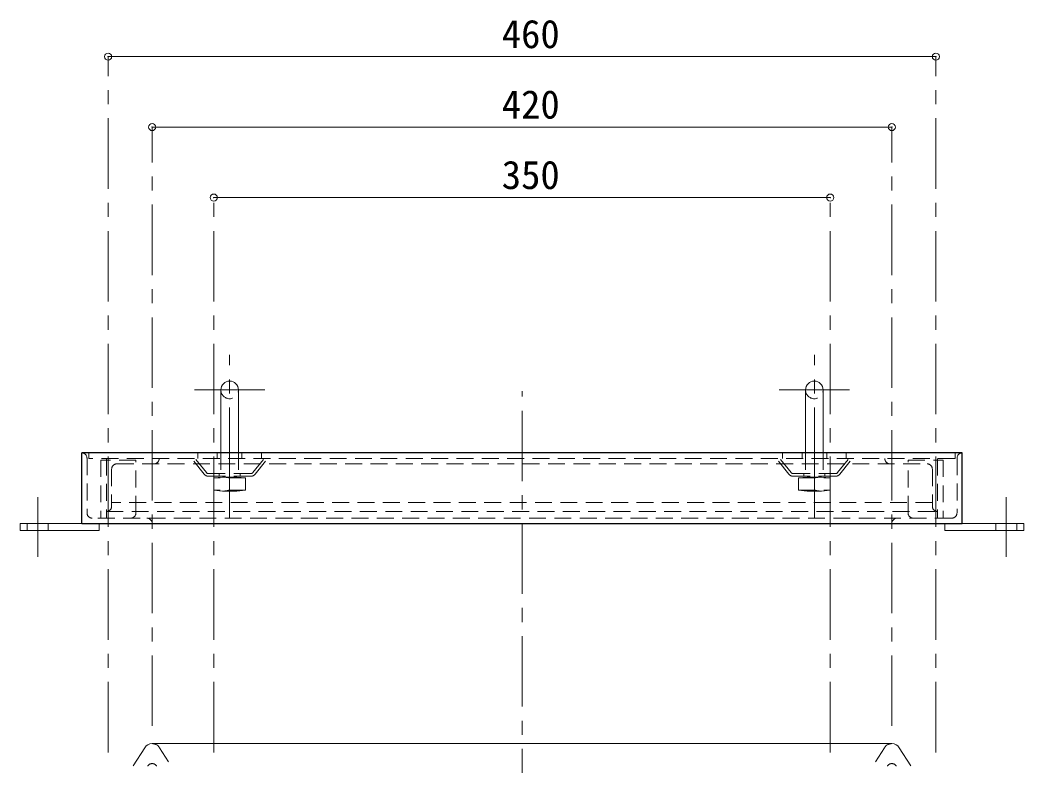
# Model space of a CAD drawing. Units: millimetres at full size, sheet at 1:8. Extents: x -1685 to 1555, y -1115 to 1133.
# Drawn here: x 35 to 605, y -379 to 45 of the extents above; entities that cross this region are included whole.
import ezdxf
from ezdxf.enums import TextEntityAlignment as Align

# ---------------------------------------------------------------- set-up
doc = ezdxf.new("R2010")
doc.units = ezdxf.units.MM
doc.header["$LTSCALE"] = 8
doc.header["$PDMODE"] = 32
doc.header["$PDSIZE"] = 4
doc.linetypes.add('CHAIN1', pattern=[8, 5, -1, 1, -1])
doc.linetypes.add('DASHED1', pattern=[1.8, 1.2, -0.6])
doc.layers.add('0-0_ﾚｲﾔ1', color=4, linetype='Continuous', lineweight=9)
doc.styles.add('ＭＳ ゴシック', font='')
doc.styles.get('ＭＳ ゴシック').set_extended_font_data('MS Gothic')

msp = doc.modelspace()

# ---------------------------------------------------------------- linework, layer by layer
at = {"layer": '0-0_ﾚｲﾔ1'}
for p, q in [((85.424, 24.018), (555.424, 24.018)), ((530.424, -15.982), (110.424, -15.982)), ((145.424, -55.982), (495.424, -55.982)), ((149.424, -165.182), (149.424, -200.982)), ((159.424, -165.182), (159.424, -200.982)), ((481.424, -165.182), (481.424, -200.982)), ((491.424, -165.182), (491.424, -200.982)), ((70.424, -240.982), (35.424, -240.982)), ((35.424, -244.982), (35.424, -240.982)), ((80.424, -244.982), (35.424, -244.982)), ((80.424, -244.982), (80.424, -240.982)), ((560.424, -244.982), (560.424, -240.982)), ((560.424, -244.982), (605.424, -244.982)), ((570.424, -240.982), (605.424, -240.982)), ((605.424, -244.982), (605.424, -240.982))]:
    msp.add_line(p, q, dxfattribs=at)
at = {"layer": '0-0_ﾚｲﾔ1', "linetype": 'CHAIN1'}
for p, q in [((85.424, -370.982), (85.424, 24.018)), ((555.424, -370.982), (555.424, 24.018)), ((110.424, -355.982), (110.424, -15.982)), ((530.424, -355.982), (530.424, -15.982)), ((145.424, -370.982), (145.424, -55.982)), ((495.424, -370.982), (495.424, -55.982)), ((154.424, -215.182), (154.424, -145.182)), ((486.424, -215.182), (486.424, -145.182)), ((134.424, -165.182), (174.424, -165.182)), ((506.424, -165.182), (466.424, -165.182)), ((320.424, -920.982), (320.424, -165.982)), ((154.424, -237.682), (154.424, -222.182)), ((486.424, -237.682), (486.424, -222.182)), ((45.424, -259.982), (45.424, -225.982)), ((595.424, -259.982), (595.424, -225.982))]:
    msp.add_line(p, q, dxfattribs=at)
at = {"layer": '0-0_ﾚｲﾔ1', "color": 5, "lineweight": 25}
for p, q in [((70.424, -240.982), (70.424, -200.982)), ((570.424, -200.982), (70.424, -200.982)), ((570.424, -240.982), (570.424, -200.982)), ((70.424, -240.982), (570.424, -240.982))]:
    msp.add_line(p, q, dxfattribs=at)
at = {"layer": '0-0_ﾚｲﾔ1', "color": 7, "linetype": 'DASHED1', "lineweight": 18}
for p, q in [((73.424, -203.982), (73.424, -234.982)), ((567.424, -203.982), (567.424, -234.982)), ((564.424, -237.982), (76.424, -237.982))]:
    msp.add_line(p, q, dxfattribs=at)
at = {"layer": '0-0_ﾚｲﾔ1', "linetype": 'DASHED1'}
for p, q in [((74.424, -200.982), (74.424, -204.182)), ((566.424, -204.182), (74.424, -204.182)), ((84.424, -204.182), (84.424, -237.982)), ((101.224, -234.982), (101.224, -204.982)), ((140.023, -213.056), (132.924, -204.182)), ((141.194, -212.119), (134.845, -204.182)), ((136.424, -200.982), (136.424, -204.182)), ((147.424, -200.982), (147.424, -204.182)), ((149.424, -200.982), (149.424, -214.782)), ((159.424, -200.982), (159.424, -214.782)), ((161.424, -200.982), (161.424, -204.182)), ((167.653, -212.119), (174.003, -204.182)), ((168.824, -213.056), (175.924, -204.182)), ((172.424, -200.982), (172.424, -204.182)), ((472.023, -213.056), (464.924, -204.182)), ((473.194, -212.119), (466.845, -204.182)), ((468.424, -200.982), (468.424, -204.182)), ((479.424, -200.982), (479.424, -204.182)), ((481.424, -200.982), (481.424, -214.782)), ((491.424, -200.982), (491.424, -214.782)), ((493.424, -200.982), (493.424, -204.182)), ((499.653, -212.119), (506.003, -204.182)), ((500.824, -213.056), (507.924, -204.182)), ((504.424, -200.982), (504.424, -204.182)), ((539.624, -234.982), (539.624, -204.982)), ((556.424, -204.182), (556.424, -237.982)), ((566.424, -200.982), (566.424, -204.182)), ((87.424, -210.182), (87.424, -231.182)), ((90.424, -207.182), (550.424, -207.182)), ((553.424, -210.182), (553.424, -231.182)), ((142.366, -212.682), (166.482, -212.682)), ((166.482, -214.182), (142.366, -214.182)), ((145.424, -215.182), (150.424, -214.682)), ((145.424, -222.182), (145.424, -215.182)), ((163.424, -215.182), (145.424, -215.182)), ((148.424, -212.682), (148.424, -214.182)), ((150.424, -214.682), (154.424, -215.182)), ((158.424, -214.682), (150.424, -214.682)), ((154.424, -215.182), (158.424, -214.682)), ((154.424, -215.182), (154.424, -222.182)), ((158.424, -214.682), (163.424, -215.182)), ((160.424, -212.682), (160.424, -214.182)), ((163.424, -222.182), (163.424, -215.182)), ((498.482, -212.682), (474.366, -212.682)), ((474.366, -214.182), (498.482, -214.182)), ((482.424, -214.682), (477.424, -215.182)), ((477.424, -215.182), (495.424, -215.182)), ((477.424, -222.182), (477.424, -215.182)), ((480.424, -212.682), (480.424, -214.182)), ((482.424, -214.682), (490.424, -214.682)), ((486.424, -215.182), (482.424, -214.682)), ((490.424, -214.682), (486.424, -215.182)), ((486.424, -215.182), (486.424, -222.182)), ((495.424, -215.182), (490.424, -214.682)), ((492.424, -212.682), (492.424, -214.182)), ((495.424, -222.182), (495.424, -215.182)), ((150.424, -222.682), (145.424, -222.182)), ((163.424, -222.182), (145.424, -222.182)), ((154.424, -222.182), (150.424, -222.682)), ((158.424, -222.682), (154.424, -222.182)), ((163.424, -222.182), (158.424, -222.682)), ((477.424, -222.182), (482.424, -222.682)), ((477.424, -222.182), (495.424, -222.182)), ((482.424, -222.682), (486.424, -222.182)), ((486.424, -222.182), (490.424, -222.682)), ((490.424, -222.682), (495.424, -222.182)), ((158.424, -222.682), (150.424, -222.682)), ((482.424, -222.682), (490.424, -222.682)), ((553.424, -229.182), (87.424, -229.182)), ((84.424, -234.182), (556.424, -234.182)), ((39.424, -244.982), (39.424, -240.982)), ((51.424, -244.982), (51.424, -240.982)), ((589.424, -244.982), (589.424, -240.982)), ((601.424, -244.982), (601.424, -240.982)), ((114.648, -368.308), (121.199, -378.656)), ((526.199, -368.308), (519.648, -378.656))]:
    msp.add_line(p, q, dxfattribs=at)
at = {"layer": '0-0_ﾚｲﾔ1', "color": 7, "lineweight": 18}
for p, q in [((106.199, -368.308), (99.648, -378.656)), ((110.424, -365.982), (530.424, -365.982)), ((534.648, -368.308), (541.199, -378.656))]:
    msp.add_line(p, q, dxfattribs=at)
at = {"layer": '0-0_ﾚｲﾔ1', "linetype": 'DASHED1'}
for points in [[(101.224, -204.982), (81.224, -204.982), (81.224, -237.982)], [(539.624, -204.982), (559.624, -204.982), (559.624, -237.982)]]:
    msp.add_lwpolyline(points, dxfattribs=at)
at = {"layer": '0-0_ﾚｲﾔ1'}
for centre in [(154.424, -165.182), (486.424, -165.182)]:
    msp.add_arc(centre, 5, 0, 180, dxfattribs=at)
at = {"layer": '0-0_ﾚｲﾔ1', "linetype": 'DASHED1'}
for centre, radius, start, end in [((154.424, -165.182), 5, 180, 0), ((486.424, -165.182), 5, 180, 0), ((111.424, -204.182), 3, 270, 0), ((529.424, -204.182), 3, 180, 270), ((90.424, -210.182), 3, 90, 180), ((550.424, -210.182), 3, 0, 90), ((142.366, -211.182), 3, 218.65981, 270), ((142.366, -211.182), 1.5, 218.65981, 270), ((166.482, -211.182), 1.5, 270, 321.34019), ((166.482, -211.182), 3, 270, 321.34019), ((474.366, -211.182), 3, 218.65981, 270), ((474.366, -211.182), 1.5, 218.65981, 270), ((498.482, -211.182), 1.5, 270, 321.34019), ((498.482, -211.182), 3, 270, 321.34019), ((84.424, -231.182), 3, 270, 0), ((556.424, -231.182), 3, 180, 270), ((98.224, -234.982), 3, 270, 0), ((542.624, -234.982), 3, 180, 270), ((110.424, -370.982), 5, 32.33353, 90), ((530.424, -370.982), 5, 90, 147.66647), ((110.424, -380.33), 3, 32.33353, 147.66647), ((530.424, -380.33), 3, 32.33353, 147.66647)]:
    msp.add_arc(centre, radius, start, end, dxfattribs=at)
at = {"layer": '0-0_ﾚｲﾔ1', "color": 7, "linetype": 'DASHED1', "lineweight": 18}
for centre, start, end in [((70.424, -203.982), 0, 90), ((570.424, -203.982), 90, 180), ((76.424, -234.982), 180, 270), ((107.424, -240.982), 0, 90), ((533.424, -240.982), 90, 180), ((564.424, -234.982), 270, 0)]:
    msp.add_arc(centre, 3, start, end, dxfattribs=at)
at = {"layer": '0-0_ﾚｲﾔ1', "color": 7, "lineweight": 18}
for centre, start, end in [((110.424, -370.982), 90, 147.66647), ((530.424, -370.982), 32.33353, 90)]:
    msp.add_arc(centre, 5, start, end, dxfattribs=at)
at = {"layer": '0-0_ﾚｲﾔ1', "color": 1}
for p in [(85.424, 24.018), (555.424, 24.018), (110.424, -15.982), (530.424, -15.982), (145.424, -55.982), (495.424, -55.982)]:
    msp.add_point(p, dxfattribs=at)

# ---------------------------------------------------------------- texts
at = {"layer": '0-0_ﾚｲﾔ1', "color": 7, "style": 'ＭＳ ゴシック'}
for s, p in [('460', (308.924, 24.018)), ('420', (308.924, -15.982)), ('350', (308.924, -55.982))]:
    msp.add_text(s, height=16.13, dxfattribs=at).set_placement(p, align=Align.BOTTOM_LEFT)

doc.saveas('drawing.dxf')
